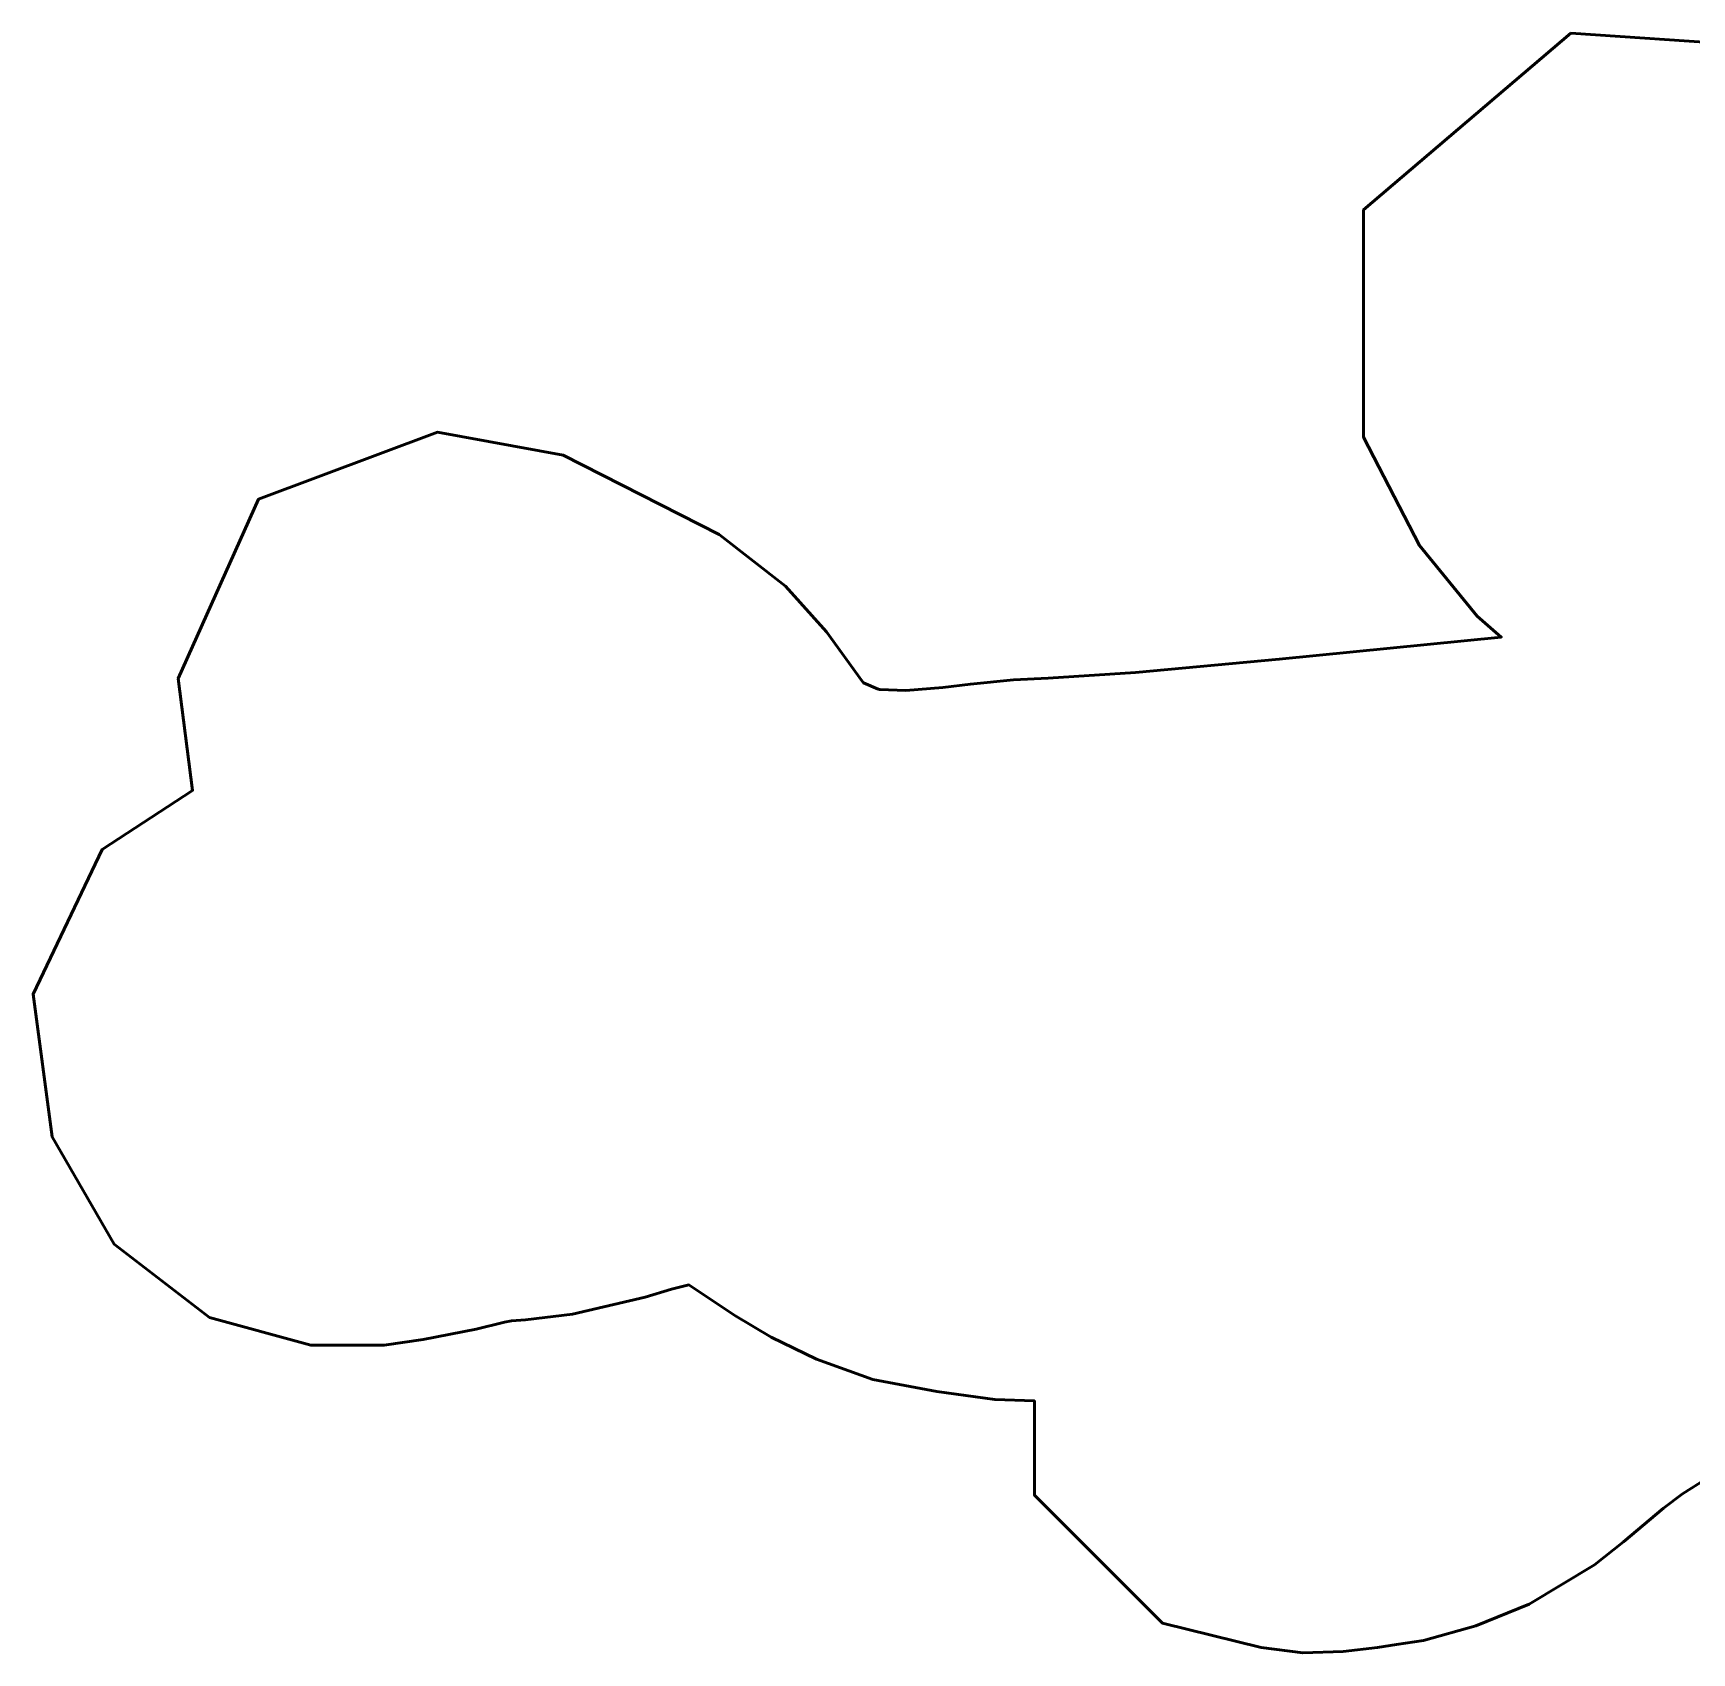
# Model space of a CAD drawing. Header units: millimetres. Extents: x 37468544 to 37497214, y 4323540 to 4346451.
# Drawn here: x 37477215 to 37477873, y 4343292 to 4343934 of the extents above; entities that cross this region are included whole.
import ezdxf

# ---------------------------------------------------------------- set-up
doc = ezdxf.new("R2010")
doc.units = ezdxf.units.MM
doc.layers.add('0-52煤缓采区范围', color=150, linetype='Continuous', lineweight=30)

msp = doc.modelspace()

# ---------------------------------------------------------------- linework, layer by layer
at = {"layer": '0-52煤缓采区范围', "color": 2, "lineweight": 50, "ltscale": 5, "flags": 128}
msp.add_lwpolyline([(37477878.6, 4343361.03), (37477868.95, 4343354.89), (37477861.43, 4343349.32), (37477845.61, 4343335.91), (37477834.14, 4343326.73), (37477808.17, 4343311.25), (37477787.02, 4343302.61), (37477766.31, 4343296.81), (37477755.57, 4343295.16), (37477748.04, 4343293.99), (37477734.41, 4343292.42), (37477718.45, 4343291.89), (37477701.97, 4343294.04), (37477662.82, 4343303.64), (37477612.03, 4343354.44), (37477612.03, 4343391.76), (37477596.32, 4343392.37), (37477573.32, 4343395.5), (37477547.89, 4343400.33), (37477525.65, 4343408.32), (37477507.59, 4343417.1), (37477493.27, 4343425.69), (37477474.92, 4343437.79), (37477468.15, 4343436.11), (37477457.59, 4343432.95), (37477428.87, 4343426.21), (37477410.21, 4343424), (37477404.69, 4343423.48), (37477401.85, 4343422.95), (37477401.32, 4343422.85), (37477390.68, 4343420.19), (37477369.66, 4343416.12), (37477354.2, 4343413.86), (37477325.14, 4343413.86), (37477284.94, 4343424.82), (37477247.04, 4343453.97), (37477222.52, 4343496.57), (37477214.98, 4343553.06), (37477242.34, 4343610.5), (37477278.21, 4343633.89), (37477272.51, 4343678.32), (37477304.35, 4343749.34), (37477375.26, 4343775.93), (37477425.1, 4343766.87), (37477486.94, 4343735.37), (37477513.32, 4343714.82), (37477529.52, 4343696.82), (37477543.71, 4343677.24), (37477544.28, 4343676.48), (37477550.05, 4343674.09), (37477550.14, 4343674.05), (37477550.68, 4343673.89), (37477561.06, 4343673.51), (37477575.71, 4343674.7), (37477586.6, 4343676.02), (37477603.74, 4343677.67), (37477617.45, 4343678.33), (37477652.13, 4343680.67), (37477709.1, 4343685.9), (37477797.08, 4343694.71), (37477787.56, 4343702.96), (37477764.75, 4343731.03), (37477742.49, 4343773.96), (37477742.49, 4343864.11), (37477824.76, 4343934.17), (37477891.22, 4343929.66)], dxfattribs=at)

doc.saveas('drawing.dxf')
